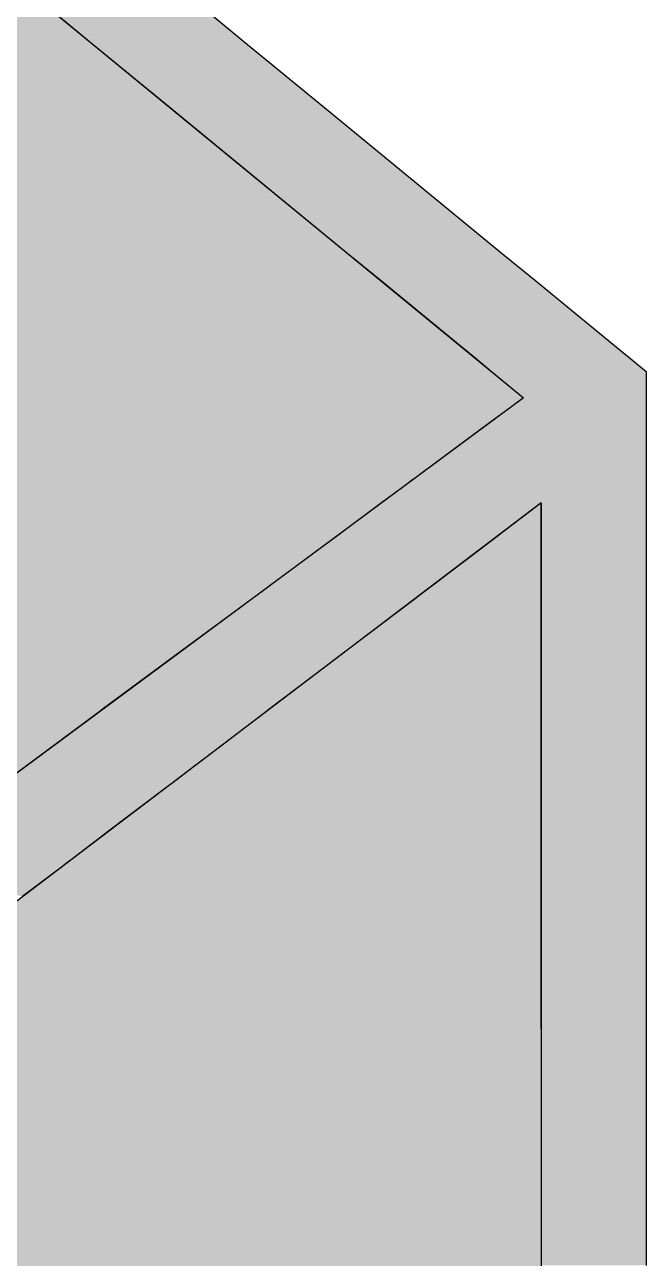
# Model space of a CAD drawing. Extents: x 57 to 405, y 53 to 275.
# Drawn here: x 106.678 to 108.763, y 164.747 to 168.887 of the extents above; entities that cross this region are included whole.
import ezdxf

# ---------------------------------------------------------------- set-up
doc = ezdxf.new("R2010")
doc.units = 0
doc.layers.get('0').update_dxf_attribs({"linetype": 'CONTINUOUS'})
doc.layers.add('印刷部分', color=160, linetype='CONTINUOUS')

# ---------------------------------------------------------------- blocks, each defined once
blk = doc.blocks.new('*U91')
at = {"color": 7, "linetype": 'CONTINUOUS'}
for p, q in [((108.4112, 167.282), (106.0871, 165.517)), ((108.4112, 165.517), (108.4112, 167.282)), ((108.4112, 165.517), (108.4112, 162.8405))]:
    blk.add_line(p, q, dxfattribs=at)
for points in [[(108.4112, 167.282), (106.0871, 165.517), (108.4112, 165.517)], [(106.0871, 165.517), (106.0871, 162.8405), (108.4112, 162.8405)]]:
    blk.add_solid(points, dxfattribs=at)
at = {"color": 7, "linetype": 'CONTINUOUS', "extrusion": (0, 0, -1)}
blk.add_solid([(-106.0871, 165.517), (-108.4112, 165.517), (-108.4112, 162.8405)], dxfattribs=at)
blk = doc.blocks.new('*U92')
at = {"color": 7, "linetype": 'CONTINUOUS'}
for p, q in [((105.2492, 170.1834), (108.3519, 167.6347)), ((108.3519, 167.6347), (105.9693, 165.8702))]:
    blk.add_line(p, q, dxfattribs=at)
blk.add_solid([(103.7148, 170.1834), (105.047, 167.6347), (108.3519, 167.6347)], dxfattribs=at)
at = {"color": 7, "linetype": 'CONTINUOUS', "extrusion": (0, 0, -1)}
for points in [[(-103.7148, 170.1834), (-105.2492, 170.1834), (-108.3519, 167.6347)], [(-105.047, 167.6347), (-108.3519, 167.6347), (-105.9693, 165.8702)]]:
    blk.add_solid(points, dxfattribs=at)
blk = doc.blocks.new('*U26')
at = {"layer": '印刷部分', "color": 7, "linetype": 'CONTINUOUS'}
for p, q in [((-9.2288, 4.3374), (-9.0923, 4.2252)), ((-8.7115, 4.3374), (-8.575, 4.2252)), ((-9.0923, 4.2252), (-8.8154, 3.9978)), ((-8.575, 4.2252), (-8.2979, 3.9978)), ((-8.8154, 3.9978), (-8.2371, 3.5227)), ((-8.2979, 3.9978), (-7.7193, 3.5227)), ((-8.2371, 3.5227), (-8.1372, 3.4407)), ((-7.7193, 3.5227), (-7.6194, 3.4407)), ((-8.1372, 3.4407), (-8.1138, 3.4215)), ((-7.6194, 3.4407), (-7.596, 3.4215)), ((-8.1138, 3.4215), (-7.8493, 3.2042)), ((-7.596, 3.4215), (-7.3313, 3.2042)), ((-7.8493, 3.2042), (-7.8017, 3.1651)), ((-7.3313, 3.2042), (-7.2837, 3.1651)), ((-7.8017, 3.1651), (-7.7439, 3.1176)), ((-7.2837, 3.1651), (-7.2259, 3.1176)), ((-7.7439, 3.1176), (-7.6366, 3.0294)), ((-7.2259, 3.1176), (-7.2259, 3.0294)), ((-7.6366, 3.0294), (-7.6854, 2.9933)), ((-7.2259, 3.0294), (-7.2259, 2.9933)), ((-7.6854, 2.9933), (-7.7389, 2.9536)), ((-7.2259, 2.9933), (-7.2259, 2.9536)), ((-7.7557, 2.9413), (-7.9767, 2.7775)), ((-7.7389, 2.9536), (-7.7557, 2.9413)), ((-7.2259, 2.9536), (-7.2259, 2.9413)), ((-7.2259, 2.9413), (-7.2258, 2.7775)), ((-7.9767, 2.7775), (-8.0042, 2.7571)), ((-7.2258, 2.7775), (-7.2258, 2.7571)), ((-8.0089, 2.7537), (-8.0432, 2.7283)), ((-8.0042, 2.7571), (-8.0089, 2.7537)), ((-7.2258, 2.7571), (-7.2258, 2.7537)), ((-7.2258, 2.7537), (-7.2258, 2.7283)), ((-8.0432, 2.7283), (-8.1129, 2.6767)), ((-7.2258, 2.7283), (-7.2258, 2.6767)), ((-8.1442, 2.6535), (-8.2153, 2.6008)), ((-8.1129, 2.6767), (-8.1442, 2.6535)), ((-7.6078, 2.6535), (-7.6772, 2.6008)), ((-7.5773, 2.6767), (-7.6078, 2.6535)), ((-7.5773, 2.6767), (-7.5773, 2.6535)), ((-7.5773, 2.6535), (-7.5773, 2.6008)), ((-7.2258, 2.6767), (-7.2258, 2.6535)), ((-7.2258, 2.6535), (-7.2258, 2.6008)), ((-8.2603, 2.5675), (-8.3706, 2.4858)), ((-8.2153, 2.6008), (-8.2603, 2.5675)), ((-7.7211, 2.5675), (-7.8286, 2.4858)), ((-7.6772, 2.6008), (-7.7211, 2.5675)), ((-7.5773, 2.6008), (-7.5773, 2.5675)), ((-7.5773, 2.5675), (-7.5773, 2.4858)), ((-7.2258, 2.6008), (-7.2258, 2.5675)), ((-7.2258, 2.5675), (-7.2257, 2.4858)), ((-8.3706, 2.4858), (-8.4311, 2.441)), ((-7.8286, 2.4858), (-7.8876, 2.441)), ((-7.5773, 2.4858), (-7.5773, 2.441)), ((-7.2257, 2.4858), (-7.2257, 2.441)), ((-8.4311, 2.441), (-8.4853, 2.4009)), ((-7.8876, 2.441), (-7.9404, 2.4009)), ((-7.5773, 2.441), (-7.5773, 2.4009)), ((-7.2257, 2.441), (-7.2257, 2.4009)), ((-8.5306, 2.3673), (-8.5471, 2.3551)), ((-8.4885, 2.3985), (-8.5306, 2.3673)), ((-8.4853, 2.4009), (-8.4885, 2.3985)), ((-7.9847, 2.3673), (-8.0008, 2.3551)), ((-7.9436, 2.3985), (-7.9847, 2.3673)), ((-7.9404, 2.4009), (-7.9436, 2.3985)), ((-7.5773, 2.4009), (-7.5773, 2.3985)), ((-7.5773, 2.3985), (-7.5773, 2.3673)), ((-7.5773, 2.3673), (-7.5773, 2.3551)), ((-7.2257, 2.4009), (-7.2257, 2.3985)), ((-7.2257, 2.3985), (-7.2257, 2.3673)), ((-7.2257, 2.3673), (-7.2257, 2.3551)), ((-8.5471, 2.3551), (-8.8279, 2.1472)), ((-8.0008, 2.3551), (-8.2746, 2.1472)), ((-7.5773, 2.3551), (-7.5773, 2.1472)), ((-7.2257, 2.3551), (-7.2256, 2.1472)), ((-8.8531, 2.1285), (-9.0499, 1.9827)), ((-8.8279, 2.1472), (-8.8531, 2.1285)), ((-8.2992, 2.1285), (-8.4911, 1.9827)), ((-8.2746, 2.1472), (-8.2992, 2.1285)), ((-7.5773, 2.1472), (-7.5773, 2.1285)), ((-7.5773, 2.1285), (-7.5773, 1.9827)), ((-7.2256, 2.1472), (-7.2256, 2.1285)), ((-7.2256, 2.1285), (-7.2256, 1.9827)), ((-9.057, 1.9774), (-9.1092, 1.9388)), ((-9.0499, 1.9827), (-9.057, 1.9774)), ((-8.4981, 1.9774), (-8.5489, 1.9388)), ((-8.4911, 1.9827), (-8.4981, 1.9774)), ((-7.5773, 1.9827), (-7.5773, 1.9774)), ((-7.5773, 1.9774), (-7.5773, 1.9388)), ((-7.2256, 1.9827), (-7.2256, 1.9774)), ((-7.2256, 1.9774), (-7.2256, 1.9388)), ((-9.1092, 1.9388), (-9.1822, 1.8847)), ((-8.5489, 1.9388), (-8.6201, 1.8847)), ((-7.5773, 1.9388), (-7.5773, 1.8847)), ((-7.2256, 1.9388), (-7.2256, 1.8847)), ((-9.1834, 1.8839), (-9.2256, 1.8526)), ((-9.1822, 1.8847), (-9.1834, 1.8839)), ((-8.6213, 1.8839), (-8.6625, 1.8526)), ((-8.6201, 1.8847), (-8.6213, 1.8839)), ((-7.5773, 1.8847), (-7.5773, 1.8839)), ((-7.5773, 1.8839), (-7.5773, 1.8526)), ((-7.2256, 1.8847), (-7.2256, 1.8839)), ((-7.2256, 1.8839), (-7.2256, 1.8526)), ((-9.2256, 1.8526), (-9.2916, 1.8037)), ((-8.6625, 1.8526), (-8.7268, 1.8037)), ((-7.5773, 1.8526), (-7.5773, 1.8037)), ((-7.2256, 1.8526), (-7.2256, 1.8037)), ((-9.3045, 1.7942), (-9.3658, 1.7488)), ((-9.2916, 1.8037), (-9.3045, 1.7942)), ((-8.7393, 1.7942), (-8.7991, 1.7488)), ((-8.7268, 1.8037), (-8.7393, 1.7942)), ((-7.5773, 1.8037), (-7.5773, 1.7942)), ((-7.5773, 1.7942), (-7.5773, 1.7488)), ((-7.2256, 1.8037), (-7.2256, 1.7942)), ((-7.2256, 1.7942), (-7.2255, 1.7488)), ((-8.7991, 1.7488), (-8.8422, 1.7161)), ((-7.5773, 1.7488), (-7.5773, 1.7161)), ((-7.2255, 1.7488), (-7.2255, 1.7161)), ((-8.8422, 1.7161), (-9.0286, 1.5745)), ((-7.5773, 1.7161), (-7.5773, 1.5745)), ((-7.2255, 1.7161), (-7.2255, 1.5745)), ((-9.0286, 1.5745), (-9.0733, 1.5406)), ((-7.5773, 1.5745), (-7.5773, 1.5406)), ((-7.2255, 1.5745), (-7.2255, 1.5406)), ((-9.0733, 1.5406), (-9.0922, 1.5263)), ((-7.5773, 1.5406), (-7.5773, 1.5263)), ((-7.2255, 1.5406), (-7.2255, 1.5263)), ((-9.0922, 1.5263), (-9.1542, 1.4791)), ((-7.5773, 1.5263), (-7.5773, 1.4791)), ((-7.2255, 1.5263), (-7.2255, 1.4791)), ((-9.1923, 1.4502), (-9.2046, 1.4409)), ((-9.1656, 1.4705), (-9.1923, 1.4502)), ((-9.1542, 1.4791), (-9.1656, 1.4705)), ((-7.5773, 1.4791), (-7.5773, 1.4705)), ((-7.5773, 1.4705), (-7.5773, 1.4502)), ((-7.5773, 1.4502), (-7.5773, 1.4409)), ((-7.2255, 1.4791), (-7.2255, 1.4705)), ((-7.2255, 1.4705), (-7.2255, 1.4502)), ((-7.2255, 1.4502), (-7.2255, 1.4409)), ((-9.2046, 1.4409), (-9.316, 1.3563)), ((-7.5773, 1.4409), (-7.5773, 1.3563)), ((-7.2255, 1.4409), (-7.2254, 1.3563)), ((-7.5773, 1.3563), (-7.5773, 1.3455)), ((-7.5773, 1.3455), (-7.5773, 1.3407)), ((-7.5773, 1.3407), (-7.5773, 1.3391)), ((-7.5773, 1.3391), (-7.5773, 1.2784)), ((-7.2254, 1.3563), (-7.2254, 1.3455)), ((-7.2254, 1.3455), (-7.2254, 1.3407)), ((-7.2254, 1.3407), (-7.2254, 1.3391)), ((-7.2254, 1.3391), (-7.2254, 1.2784)), ((-7.5773, 1.2784), (-7.5773, 1.2649)), ((-7.5773, 1.2649), (-7.5773, 1.2352)), ((-7.2254, 1.2784), (-7.2254, 1.2649)), ((-7.2254, 1.2649), (-7.2254, 1.2352)), ((-7.5773, 1.2352), (-7.5773, 1.1875)), ((-7.2254, 1.2352), (-7.2254, 1.1875)), ((-7.5773, 1.1875), (-7.5773, 1.1756)), ((-7.5773, 1.1756), (-7.5773, 1.1489)), ((-7.2254, 1.1875), (-7.2254, 1.1756)), ((-7.2254, 1.1756), (-7.2254, 1.1489)), ((-7.5773, 1.1489), (-7.5773, 1.14)), ((-7.5773, 1.14), (-7.5773, 1.0306)), ((-7.2254, 1.1489), (-7.2254, 1.14)), ((-7.2254, 1.14), (-7.2253, 1.0306)), ((-7.5773, 1.0306), (-7.5773, 0.9926)), ((-7.2253, 1.0306), (-7.2253, 0.9926)), ((-7.5773, 0.9926), (-7.5773, 0.9876)), ((-7.5773, 0.9876), (-7.5773, 0.9248)), ((-7.2253, 0.9926), (-7.2253, 0.9876)), ((-7.2253, 0.9876), (-7.2253, 0.9248)), ((-7.5773, 0.9248), (-7.5773, 0.9117)), ((-7.5773, 0.9117), (-7.5773, 0.772)), ((-7.2253, 0.9248), (-7.2253, 0.9117)), ((-7.2253, 0.9117), (-7.2253, 0.772)), ((-7.5773, 0.772), (-7.5773, 0.7533)), ((-7.5773, 0.7533), (-7.5773, 0.7196)), ((-7.2253, 0.772), (-7.2253, 0.7533)), ((-7.2253, 0.7533), (-7.2253, 0.7196)), ((-7.5773, 0.7196), (-7.5773, 0.6896)), ((-7.2253, 0.7196), (-7.2253, 0.6896)), ((-7.5773, 0.6896), (-7.5773, 0.5959)), ((-7.2253, 0.6896), (-7.2252, 0.5959)), ((-7.5773, 0.5959), (-7.5773, 0.5267)), ((-7.2252, 0.5959), (-7.2252, 0.5267)), ((-7.5773, 0.5267), (-7.5773, 0.4592)), ((-7.2252, 0.5267), (-7.2252, 0.4592)), ((-7.5773, 0.4592), (-7.5773, 0.456)), ((-7.5773, 0.456), (-7.5773, 0.4408)), ((-7.2252, 0.4592), (-7.2252, 0.456)), ((-7.2252, 0.456), (-7.2252, 0.4408)), ((-7.5773, 0.4408), (-7.5773, 0.365)), ((-7.2252, 0.4408), (-7.2252, 0.365)), ((-7.5773, 0.365), (-7.5773, 0.3333)), ((-7.5773, 0.3333), (-7.5773, 0.2644)), ((-7.2252, 0.365), (-7.2252, 0.3333)), ((-7.2252, 0.3333), (-7.2251, 0.2644)), ((-7.5773, 0.2644), (-7.5773, 0.2132)), ((-7.2251, 0.2644), (-7.2251, 0.2132)), ((-7.5773, 0.2132), (-7.5773, 0.1651)), ((-7.2251, 0.2132), (-7.2251, 0.1651)), ((-7.5773, 0.1651), (-7.5773, 0.118)), ((-7.2251, 0.1651), (-7.2251, 0.118))]:
    blk.add_line(p, q, dxfattribs=at)
for points in [[(-9.2288, 4.3374), (-9.0923, 4.2252), (-8.575, 4.2252)], [(-9.0923, 4.2252), (-8.8154, 3.9978), (-8.2979, 3.9978)], [(-8.8154, 3.9978), (-8.2371, 3.5227), (-7.7193, 3.5227)], [(-8.2371, 3.5227), (-8.1372, 3.4407), (-7.6194, 3.4407)], [(-8.1372, 3.4407), (-8.1138, 3.4215), (-7.596, 3.4215)], [(-8.1138, 3.4215), (-7.8493, 3.2042), (-7.3313, 3.2042)], [(-7.8493, 3.2042), (-7.8017, 3.1651), (-7.2837, 3.1651)], [(-7.8017, 3.1651), (-7.7439, 3.1176), (-7.2259, 3.1176)], [(-7.7439, 3.1176), (-7.6366, 3.0294), (-7.2259, 3.0294)], [(-7.6366, 3.0294), (-7.6854, 2.9933), (-7.2259, 2.9933)], [(-7.6854, 2.9933), (-7.7389, 2.9536), (-7.2259, 2.9536)], [(-7.7557, 2.9413), (-7.9767, 2.7775), (-7.2258, 2.7775)], [(-7.7389, 2.9536), (-7.7557, 2.9413), (-7.2259, 2.9413)], [(-7.9767, 2.7775), (-8.0042, 2.7571), (-7.2258, 2.7571)], [(-8.0089, 2.7537), (-8.0432, 2.7283), (-7.2258, 2.7283)], [(-8.0042, 2.7571), (-8.0089, 2.7537), (-7.2258, 2.7537)], [(-8.0432, 2.7283), (-8.1129, 2.6767), (-7.2258, 2.6767)], [(-8.1442, 2.6535), (-8.2153, 2.6008), (-7.6772, 2.6008)], [(-8.1129, 2.6767), (-8.1442, 2.6535), (-7.6078, 2.6535)], [(-7.5773, 2.6767), (-7.5773, 2.6535), (-7.2258, 2.6535)], [(-7.5773, 2.6535), (-7.5773, 2.6008), (-7.2258, 2.6008)], [(-8.2603, 2.5675), (-8.3706, 2.4858), (-7.8286, 2.4858)], [(-8.2153, 2.6008), (-8.2603, 2.5675), (-7.7211, 2.5675)], [(-7.5773, 2.6008), (-7.5773, 2.5675), (-7.2258, 2.5675)], [(-7.5773, 2.5675), (-7.5773, 2.4858), (-7.2257, 2.4858)], [(-8.3706, 2.4858), (-8.4311, 2.441), (-7.8876, 2.441)], [(-7.5773, 2.4858), (-7.5773, 2.441), (-7.2257, 2.441)], [(-8.4311, 2.441), (-8.4853, 2.4009), (-7.9404, 2.4009)], [(-7.5773, 2.441), (-7.5773, 2.4009), (-7.2257, 2.4009)], [(-8.5306, 2.3673), (-8.5471, 2.3551), (-8.0008, 2.3551)], [(-8.4885, 2.3985), (-8.5306, 2.3673), (-7.9847, 2.3673)], [(-8.4853, 2.4009), (-8.4885, 2.3985), (-7.9436, 2.3985)], [(-7.5773, 2.4009), (-7.5773, 2.3985), (-7.2257, 2.3985)], [(-7.5773, 2.3985), (-7.5773, 2.3673), (-7.2257, 2.3673)], [(-7.5773, 2.3673), (-7.5773, 2.3551), (-7.2257, 2.3551)], [(-8.5471, 2.3551), (-8.8279, 2.1472), (-8.2746, 2.1472)], [(-7.5773, 2.3551), (-7.5773, 2.1472), (-7.2256, 2.1472)], [(-8.8531, 2.1285), (-9.0499, 1.9827), (-8.4911, 1.9827)], [(-8.8279, 2.1472), (-8.8531, 2.1285), (-8.2992, 2.1285)], [(-7.5773, 2.1472), (-7.5773, 2.1285), (-7.2256, 2.1285)], [(-7.5773, 2.1285), (-7.5773, 1.9827), (-7.2256, 1.9827)], [(-9.057, 1.9774), (-9.1092, 1.9388), (-8.5489, 1.9388)], [(-9.0499, 1.9827), (-9.057, 1.9774), (-8.4981, 1.9774)], [(-7.5773, 1.9827), (-7.5773, 1.9774), (-7.2256, 1.9774)], [(-7.5773, 1.9774), (-7.5773, 1.9388), (-7.2256, 1.9388)], [(-9.1092, 1.9388), (-9.1822, 1.8847), (-8.6201, 1.8847)], [(-7.5773, 1.9388), (-7.5773, 1.8847), (-7.2256, 1.8847)], [(-9.1834, 1.8839), (-9.2256, 1.8526), (-8.6625, 1.8526)], [(-9.1822, 1.8847), (-9.1834, 1.8839), (-8.6213, 1.8839)], [(-7.5773, 1.8847), (-7.5773, 1.8839), (-7.2256, 1.8839)], [(-7.5773, 1.8839), (-7.5773, 1.8526), (-7.2256, 1.8526)], [(-9.2256, 1.8526), (-9.2916, 1.8037), (-8.7268, 1.8037)], [(-7.5773, 1.8526), (-7.5773, 1.8037), (-7.2256, 1.8037)], [(-9.3045, 1.7942), (-9.3658, 1.7488), (-8.7991, 1.7488)], [(-9.2916, 1.8037), (-9.3045, 1.7942), (-8.7393, 1.7942)], [(-7.5773, 1.8037), (-7.5773, 1.7942), (-7.2256, 1.7942)], [(-7.5773, 1.7942), (-7.5773, 1.7488), (-7.2255, 1.7488)], [(-9.3658, 1.7488), (-9.4099, 1.7161), (-8.8422, 1.7161)], [(-7.5773, 1.7488), (-7.5773, 1.7161), (-7.2255, 1.7161)], [(-9.4099, 1.7161), (-9.6011, 1.5745), (-9.0286, 1.5745)], [(-7.5773, 1.7161), (-7.5773, 1.5745), (-7.2255, 1.5745)], [(-9.6011, 1.5745), (-9.6469, 1.5406), (-9.0733, 1.5406)], [(-7.5773, 1.5745), (-7.5773, 1.5406), (-7.2255, 1.5406)], [(-9.6469, 1.5406), (-9.6662, 1.5263), (-9.0922, 1.5263)], [(-7.5773, 1.5406), (-7.5773, 1.5263), (-7.2255, 1.5263)], [(-9.6662, 1.5263), (-9.7299, 1.4791), (-9.1542, 1.4791)], [(-7.5773, 1.5263), (-7.5773, 1.4791), (-7.2255, 1.4791)], [(-9.7689, 1.4502), (-9.7815, 1.4409), (-9.2046, 1.4409)], [(-9.7415, 1.4705), (-9.7689, 1.4502), (-9.1923, 1.4502)], [(-9.7299, 1.4791), (-9.7415, 1.4705), (-9.1656, 1.4705)], [(-7.5773, 1.4791), (-7.5773, 1.4705), (-7.2255, 1.4705)], [(-7.5773, 1.4705), (-7.5773, 1.4502), (-7.2255, 1.4502)], [(-7.5773, 1.4502), (-7.5773, 1.4409), (-7.2255, 1.4409)], [(-7.5773, 1.4409), (-7.5773, 1.3563), (-7.2254, 1.3563)], [(-7.5773, 1.3563), (-7.5773, 1.3455), (-7.2254, 1.3455)], [(-7.5773, 1.3455), (-7.5773, 1.3407), (-7.2254, 1.3407)], [(-7.5773, 1.3407), (-7.5773, 1.3391), (-7.2254, 1.3391)], [(-7.5773, 1.3391), (-7.5773, 1.2784), (-7.2254, 1.2784)], [(-7.5773, 1.2784), (-7.5773, 1.2649), (-7.2254, 1.2649)], [(-7.5773, 1.2649), (-7.5773, 1.2352), (-7.2254, 1.2352)], [(-7.5773, 1.2352), (-7.5773, 1.1875), (-7.2254, 1.1875)], [(-7.5773, 1.1875), (-7.5773, 1.1756), (-7.2254, 1.1756)], [(-7.5773, 1.1756), (-7.5773, 1.1489), (-7.2254, 1.1489)], [(-7.5773, 1.1489), (-7.5773, 1.14), (-7.2254, 1.14)], [(-7.5773, 1.14), (-7.5773, 1.0306), (-7.2253, 1.0306)], [(-7.5773, 1.0306), (-7.5773, 0.9926), (-7.2253, 0.9926)], [(-7.5773, 0.9926), (-7.5773, 0.9876), (-7.2253, 0.9876)], [(-7.5773, 0.9876), (-7.5773, 0.9248), (-7.2253, 0.9248)], [(-7.5773, 0.9248), (-7.5773, 0.9117), (-7.2253, 0.9117)], [(-7.5773, 0.9117), (-7.5773, 0.772), (-7.2253, 0.772)], [(-7.5773, 0.772), (-7.5773, 0.7533), (-7.2253, 0.7533)], [(-7.5773, 0.7533), (-7.5773, 0.7196), (-7.2253, 0.7196)], [(-7.5773, 0.7196), (-7.5773, 0.6896), (-7.2253, 0.6896)], [(-7.5773, 0.6896), (-7.5773, 0.5959), (-7.2252, 0.5959)], [(-7.5773, 0.5959), (-7.5773, 0.5267), (-7.2252, 0.5267)], [(-7.5773, 0.5267), (-7.5773, 0.4592), (-7.2252, 0.4592)], [(-7.5773, 0.4592), (-7.5773, 0.456), (-7.2252, 0.456)], [(-7.5773, 0.456), (-7.5773, 0.4408), (-7.2252, 0.4408)], [(-7.5773, 0.4408), (-7.5773, 0.365), (-7.2252, 0.365)], [(-7.5773, 0.365), (-7.5773, 0.3333), (-7.2252, 0.3333)], [(-7.5773, 0.3333), (-7.5773, 0.2644), (-7.2251, 0.2644)], [(-7.5773, 0.2644), (-7.5773, 0.2132), (-7.2251, 0.2132)], [(-7.5773, 0.2132), (-7.5773, 0.1651), (-7.2251, 0.1651)], [(-7.5773, 0.1651), (-7.5773, 0.118), (-7.2251, 0.118)]]:
    blk.add_solid(points, dxfattribs=at)
at = {"layer": '印刷部分', "color": 7, "linetype": 'CONTINUOUS', "extrusion": (0, 0, -1)}
for points in [[(9.2288, 4.3374), (8.7115, 4.3374), (8.575, 4.2252)], [(9.0923, 4.2252), (8.575, 4.2252), (8.2979, 3.9978)], [(8.8154, 3.9978), (8.2979, 3.9978), (7.7193, 3.5227)], [(8.2371, 3.5227), (7.7193, 3.5227), (7.6194, 3.4407)], [(8.1372, 3.4407), (7.6194, 3.4407), (7.596, 3.4215)], [(8.1138, 3.4215), (7.596, 3.4215), (7.3313, 3.2042)], [(7.8493, 3.2042), (7.3313, 3.2042), (7.2837, 3.1651)], [(7.8017, 3.1651), (7.2837, 3.1651), (7.2259, 3.1176)], [(7.7439, 3.1176), (7.2259, 3.1176), (7.2259, 3.0294)], [(7.6366, 3.0294), (7.2259, 3.0294), (7.2259, 2.9933)], [(7.6854, 2.9933), (7.2259, 2.9933), (7.2259, 2.9536)], [(7.7557, 2.9413), (7.2259, 2.9413), (7.2258, 2.7775)], [(7.7389, 2.9536), (7.2259, 2.9536), (7.2259, 2.9413)], [(7.9767, 2.7775), (7.2258, 2.7775), (7.2258, 2.7571)], [(8.0089, 2.7537), (7.2258, 2.7537), (7.2258, 2.7283)], [(8.0042, 2.7571), (7.2258, 2.7571), (7.2258, 2.7537)], [(8.0432, 2.7283), (7.2258, 2.7283), (7.2258, 2.6767)], [(8.1442, 2.6535), (7.6078, 2.6535), (7.6772, 2.6008)], [(8.1129, 2.6767), (7.5773, 2.6767), (7.6078, 2.6535)], [(7.5773, 2.6767), (7.2258, 2.6767), (7.2258, 2.6535)], [(7.5773, 2.6535), (7.2258, 2.6535), (7.2258, 2.6008)], [(8.2603, 2.5675), (7.7211, 2.5675), (7.8286, 2.4858)], [(8.2153, 2.6008), (7.6772, 2.6008), (7.7211, 2.5675)], [(7.5773, 2.6008), (7.2258, 2.6008), (7.2258, 2.5675)], [(7.5773, 2.5675), (7.2258, 2.5675), (7.2257, 2.4858)], [(8.3706, 2.4858), (7.8286, 2.4858), (7.8876, 2.441)], [(7.5773, 2.4858), (7.2257, 2.4858), (7.2257, 2.441)], [(8.4311, 2.441), (7.8876, 2.441), (7.9404, 2.4009)], [(7.5773, 2.441), (7.2257, 2.441), (7.2257, 2.4009)], [(8.5306, 2.3673), (7.9847, 2.3673), (8.0008, 2.3551)], [(8.4885, 2.3985), (7.9436, 2.3985), (7.9847, 2.3673)], [(8.4853, 2.4009), (7.9404, 2.4009), (7.9436, 2.3985)], [(7.5773, 2.4009), (7.2257, 2.4009), (7.2257, 2.3985)], [(7.5773, 2.3985), (7.2257, 2.3985), (7.2257, 2.3673)], [(7.5773, 2.3673), (7.2257, 2.3673), (7.2257, 2.3551)], [(8.5471, 2.3551), (8.0008, 2.3551), (8.2746, 2.1472)], [(7.5773, 2.3551), (7.2257, 2.3551), (7.2256, 2.1472)], [(8.8531, 2.1285), (8.2992, 2.1285), (8.4911, 1.9827)], [(8.8279, 2.1472), (8.2746, 2.1472), (8.2992, 2.1285)], [(7.5773, 2.1472), (7.2256, 2.1472), (7.2256, 2.1285)], [(7.5773, 2.1285), (7.2256, 2.1285), (7.2256, 1.9827)], [(9.057, 1.9774), (8.4981, 1.9774), (8.5489, 1.9388)], [(9.0499, 1.9827), (8.4911, 1.9827), (8.4981, 1.9774)], [(7.5773, 1.9827), (7.2256, 1.9827), (7.2256, 1.9774)], [(7.5773, 1.9774), (7.2256, 1.9774), (7.2256, 1.9388)], [(9.1092, 1.9388), (8.5489, 1.9388), (8.6201, 1.8847)], [(7.5773, 1.9388), (7.2256, 1.9388), (7.2256, 1.8847)], [(9.1834, 1.8839), (8.6213, 1.8839), (8.6625, 1.8526)], [(9.1822, 1.8847), (8.6201, 1.8847), (8.6213, 1.8839)], [(7.5773, 1.8847), (7.2256, 1.8847), (7.2256, 1.8839)], [(7.5773, 1.8839), (7.2256, 1.8839), (7.2256, 1.8526)], [(9.2256, 1.8526), (8.6625, 1.8526), (8.7268, 1.8037)], [(7.5773, 1.8526), (7.2256, 1.8526), (7.2256, 1.8037)], [(9.3045, 1.7942), (8.7393, 1.7942), (8.7991, 1.7488)], [(9.2916, 1.8037), (8.7268, 1.8037), (8.7393, 1.7942)], [(7.5773, 1.8037), (7.2256, 1.8037), (7.2256, 1.7942)], [(7.5773, 1.7942), (7.2256, 1.7942), (7.2255, 1.7488)], [(9.3658, 1.7488), (8.7991, 1.7488), (8.8422, 1.7161)], [(7.5773, 1.7488), (7.2255, 1.7488), (7.2255, 1.7161)], [(9.4099, 1.7161), (8.8422, 1.7161), (9.0286, 1.5745)], [(7.5773, 1.7161), (7.2255, 1.7161), (7.2255, 1.5745)], [(9.6011, 1.5745), (9.0286, 1.5745), (9.0733, 1.5406)], [(7.5773, 1.5745), (7.2255, 1.5745), (7.2255, 1.5406)], [(9.6469, 1.5406), (9.0733, 1.5406), (9.0922, 1.5263)], [(7.5773, 1.5406), (7.2255, 1.5406), (7.2255, 1.5263)], [(9.6662, 1.5263), (9.0922, 1.5263), (9.1542, 1.4791)], [(7.5773, 1.5263), (7.2255, 1.5263), (7.2255, 1.4791)], [(9.7689, 1.4502), (9.1923, 1.4502), (9.2046, 1.4409)], [(9.7415, 1.4705), (9.1656, 1.4705), (9.1923, 1.4502)], [(9.7299, 1.4791), (9.1542, 1.4791), (9.1656, 1.4705)], [(7.5773, 1.4791), (7.2255, 1.4791), (7.2255, 1.4705)], [(7.5773, 1.4705), (7.2255, 1.4705), (7.2255, 1.4502)], [(7.5773, 1.4502), (7.2255, 1.4502), (7.2255, 1.4409)], [(9.7815, 1.4409), (9.2046, 1.4409), (9.316, 1.3563)], [(7.5773, 1.4409), (7.2255, 1.4409), (7.2254, 1.3563)], [(7.5773, 1.3563), (7.2254, 1.3563), (7.2254, 1.3455)], [(7.5773, 1.3455), (7.2254, 1.3455), (7.2254, 1.3407)], [(7.5773, 1.3407), (7.2254, 1.3407), (7.2254, 1.3391)], [(7.5773, 1.3391), (7.2254, 1.3391), (7.2254, 1.2784)], [(7.5773, 1.2784), (7.2254, 1.2784), (7.2254, 1.2649)], [(7.5773, 1.2649), (7.2254, 1.2649), (7.2254, 1.2352)], [(7.5773, 1.2352), (7.2254, 1.2352), (7.2254, 1.1875)], [(7.5773, 1.1875), (7.2254, 1.1875), (7.2254, 1.1756)], [(7.5773, 1.1756), (7.2254, 1.1756), (7.2254, 1.1489)], [(7.5773, 1.1489), (7.2254, 1.1489), (7.2254, 1.14)], [(7.5773, 1.14), (7.2254, 1.14), (7.2253, 1.0306)], [(7.5773, 1.0306), (7.2253, 1.0306), (7.2253, 0.9926)], [(7.5773, 0.9926), (7.2253, 0.9926), (7.2253, 0.9876)], [(7.5773, 0.9876), (7.2253, 0.9876), (7.2253, 0.9248)], [(7.5773, 0.9248), (7.2253, 0.9248), (7.2253, 0.9117)], [(7.5773, 0.9117), (7.2253, 0.9117), (7.2253, 0.772)], [(7.5773, 0.772), (7.2253, 0.772), (7.2253, 0.7533)], [(7.5773, 0.7533), (7.2253, 0.7533), (7.2253, 0.7196)], [(7.5773, 0.7196), (7.2253, 0.7196), (7.2253, 0.6896)], [(7.5773, 0.6896), (7.2253, 0.6896), (7.2252, 0.5959)], [(7.5773, 0.5959), (7.2252, 0.5959), (7.2252, 0.5267)], [(7.5773, 0.5267), (7.2252, 0.5267), (7.2252, 0.4592)], [(7.5773, 0.4592), (7.2252, 0.4592), (7.2252, 0.456)], [(7.5773, 0.456), (7.2252, 0.456), (7.2252, 0.4408)], [(7.5773, 0.4408), (7.2252, 0.4408), (7.2252, 0.365)], [(7.5773, 0.365), (7.2252, 0.365), (7.2252, 0.3333)], [(7.5773, 0.3333), (7.2252, 0.3333), (7.2251, 0.2644)], [(7.5773, 0.2644), (7.2251, 0.2644), (7.2251, 0.2132)], [(7.5773, 0.2132), (7.2251, 0.2132), (7.2251, 0.1651)], [(7.5773, 0.1651), (7.2251, 0.1651), (7.2251, 0.118)]]:
    blk.add_solid(points, dxfattribs=at)
blk = doc.blocks.new('AI9-BLK11')
at = {"layer": '印刷部分', "color": 7, "linetype": 'CONTINUOUS'}
blk.add_blockref('*U26', (0, 0), dxfattribs=at)

msp = doc.modelspace()

# ---------------------------------------------------------------- block references
at = {"color": 7, "linetype": 'CONTINUOUS'}
for name, p in [('AI9-BLK11', (115.9885, 164.6053)), ('*U92', (0, 0)), ('*U91', (0, 0))]:
    msp.add_blockref(name, p, dxfattribs=at)

doc.saveas('drawing.dxf')
